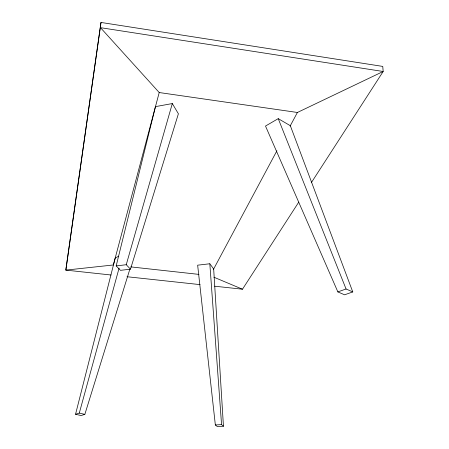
<?xml version="1.0" encoding="UTF-8"?>
<svg xmlns="http://www.w3.org/2000/svg" width="449" height="449" viewBox="0 0 449 449"><rect width="100%" height="100%" fill="white"/><g stroke="black" fill="none" stroke-linecap="round" stroke-linejoin="round"><path stroke-width="0.67" d="M311.303 182.704L383.171 71.486L382.761 66.413L100.991 22.45L65.829 270.113L111.038 275.001M100.991 22.45L65.829 270.113L113.367 264.977L159.21 92.539L100.481 27.67L383.171 71.486L297.401 112.475L159.21 92.539M116.184 265.92L155.466 106.626L172.315 103.562L178.393 113.782L130.474 269.17L120.506 270.343L116.184 265.92L126.248 264.714L130.474 269.17M129.8 269.344L84.839 414.382L81.073 415.544L75.55 414.253L115.219 258.001L118.794 256.16M75.55 414.253L79.299 413.074L119.08 268.16M126.248 264.714L172.315 103.562M213.421 269.445L276.904 150.791M290.127 126.074L297.401 112.475M214.661 286.204L242.477 289.212L298.753 202.123M278.24 118.654L265.499 126.04L337.867 291.906L344.579 294.808L352.774 291.934L290.329 125.703L278.24 118.654L346.061 288.982L352.774 291.934M337.867 291.906L346.061 288.982M209.823 263.765L197.655 265.179L215.346 424.967L217.271 426.55L223.45 426.23L213.673 268.973L209.823 263.765L221.565 424.636L223.45 426.23M215.346 424.967L221.565 424.636M127.033 276.73L200.058 284.621M130.766 266.891L198.98 274.401M79.299 413.074L84.839 414.382M213.926 277.224L242.477 289.212"/></g></svg>
